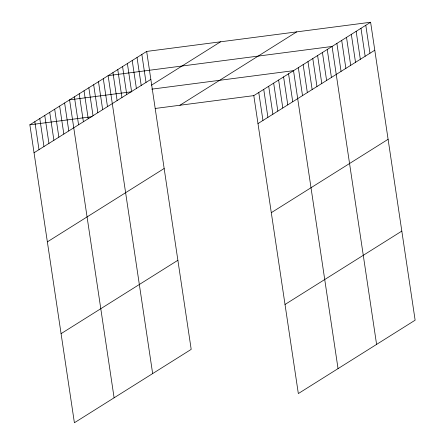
<?xml version="1.0" encoding="UTF-8"?>
<svg xmlns="http://www.w3.org/2000/svg" width="445" height="445" viewBox="0 0 445 445"><rect width="100%" height="100%" fill="white"/><g stroke="black" fill="none" stroke-linecap="round" stroke-linejoin="round"><path stroke-width="0.67" d="M146.666 51.431L191.194 349.375L74.393 422.75L29.865 124.806L146.666 51.431L370.607 22.25L415.135 320.194L298.334 393.569L253.806 95.625L370.607 22.25M34.043 152.768L150.844 79.394M151.506 85.184L220.564 41.802M179.908 105.254L296.704 31.879M47.359 241.863L164.161 168.488M257.983 123.582L374.785 50.213M61.076 333.655L177.878 260.281M271.3 212.677L388.101 139.307M285.017 304.475L401.818 231.1M131.848 91.742L69.576 99.858L114.104 397.802M151.712 89.156L293.516 70.677L338.044 368.621M29.865 124.806L92.132 116.69M155.21 108.469L253.806 95.625M365.79 25.276L369.967 53.239M360.973 28.302L365.15 56.265M356.15 31.328L360.333 59.291M351.333 34.354L355.516 62.317M346.516 37.386L350.693 65.343M341.699 40.412L345.876 68.369M336.882 43.438L341.059 71.4M376.592 344.408L332.065 46.464L108.124 75.644L152.652 373.589M327.242 49.49L331.425 77.452M322.425 52.516L326.608 80.478M317.608 55.542L321.785 83.504M312.791 58.568L316.968 86.53M307.973 61.594L312.151 89.556M303.156 64.625L307.334 92.582M298.339 67.651L302.517 95.608M288.555 73.792L292.732 101.755M283.593 76.913L287.77 104.875M278.626 80.033L282.803 107.99M273.664 83.148L277.841 111.111M268.697 86.269L272.88 114.232M263.735 89.384L267.912 117.347M258.767 92.504L262.951 120.467M141.849 54.462L146.027 82.42M137.032 57.488L141.21 85.446M132.21 60.514L136.393 88.477M127.392 63.54L131.57 91.503M122.575 66.566L126.753 94.529M117.758 69.592L121.936 97.555M112.941 72.618L117.118 100.581M103.301 78.67L107.484 106.633M98.484 81.702L102.667 109.659M93.667 84.728L97.844 112.685M88.85 87.754L93.027 115.717M84.033 90.78L88.21 118.743M79.216 93.806L83.393 121.769M74.393 96.832L78.576 124.795M64.614 102.979L68.791 130.941M59.647 106.094L63.83 134.056M54.685 109.214L58.862 137.177M49.723 112.335L53.901 140.292M44.756 115.45L48.939 143.412M39.794 118.57L43.972 146.533M34.827 121.685L39.01 149.648"/></g></svg>
